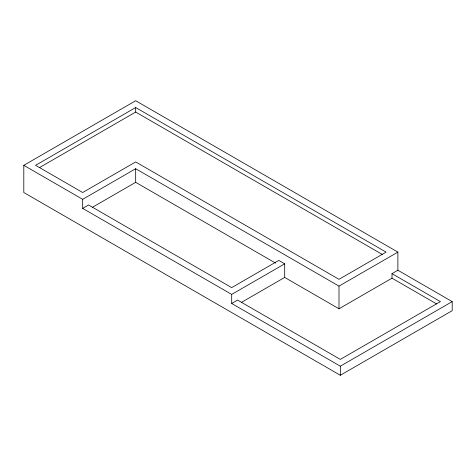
<?xml version="1.0" encoding="UTF-8"?>
<svg xmlns="http://www.w3.org/2000/svg" width="476" height="476" viewBox="0 0 476 476"><rect width="100%" height="100%" fill="white"/><g stroke="black" fill="none" stroke-linecap="round" stroke-linejoin="round"><path stroke-width="0.71" d="M397.882 270.249L452.2 301.611L452.2 310.679L340.328 375.267L23.8 192.518L23.8 165.321L135.672 100.734L397.882 252.119L397.882 270.249L391.998 273.652L391.998 278.186L436.599 303.938M135.672 107.534L35.575 165.321L82.681 192.518L135.672 161.923L339.001 279.317L386.107 252.119L135.672 107.534L135.672 112.068L39.425 167.635M23.8 165.321L82.681 199.319L135.672 168.724L339.001 286.118L397.882 252.119M82.681 199.319L82.681 208.381L88.566 204.983L231.693 287.617L278.799 260.42L284.69 263.823L284.69 277.419L241.403 302.409M92.386 207.31L135.672 182.32L275.592 263.103M82.681 208.381L231.693 294.418L284.69 263.823M231.693 294.418L231.693 303.48L237.583 300.082L340.328 359.404L440.425 301.611L391.998 273.652M284.69 277.419L339.001 308.781L391.998 278.186M231.693 303.48L340.328 366.199L452.2 301.611M135.672 112.068L382.246 254.422M340.328 366.199L340.328 375.267M339.001 286.118L339.001 308.781M135.672 168.724L135.672 182.32"/></g></svg>
